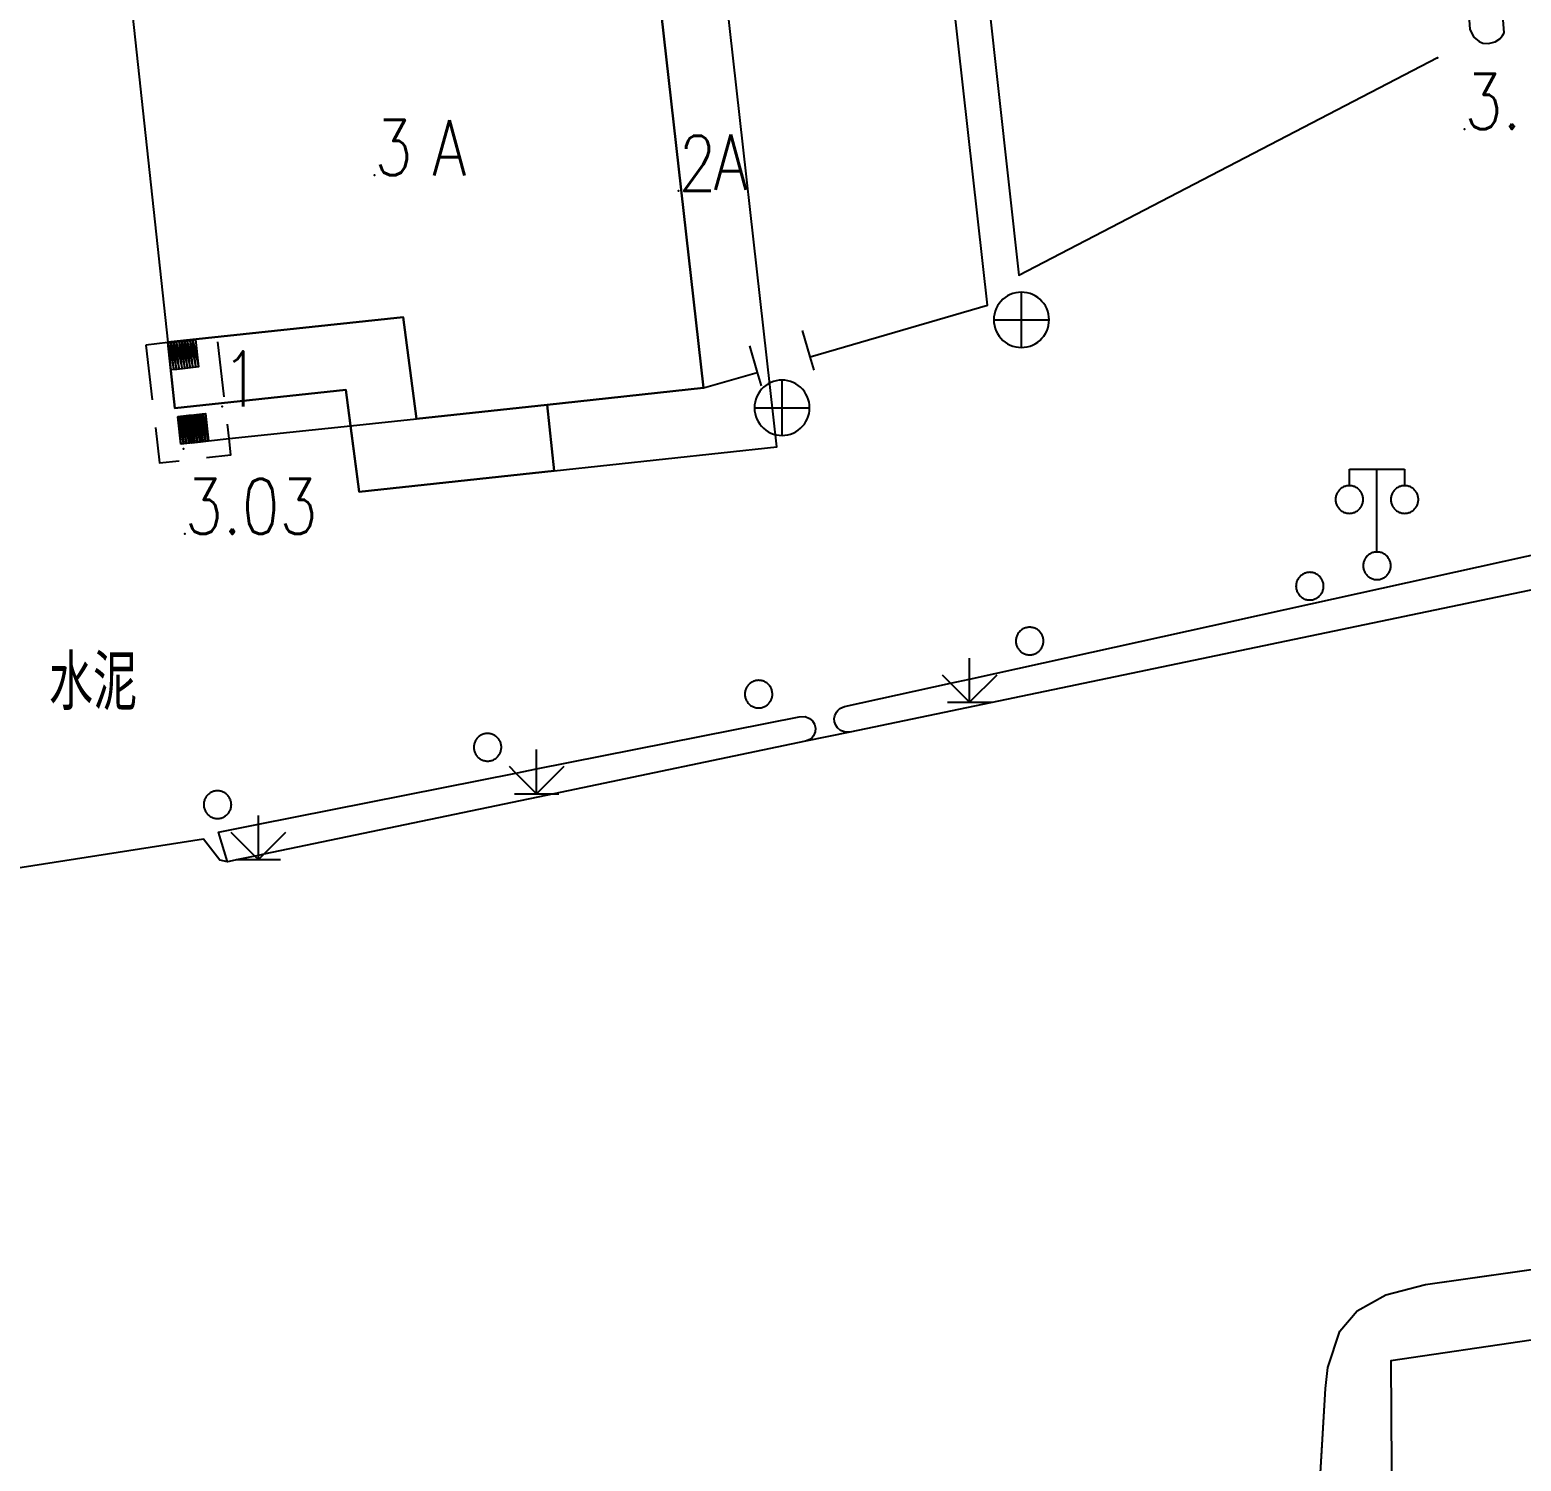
# Model space of a CAD drawing. Extents: x 500064 to 501389, y 2542464 to 2545400.
# Drawn here: x 500792.33 to 500819.33, y 2542988.47 to 2543014.38 of the extents above; entities that cross this region are included whole.
import ezdxf

# ---------------------------------------------------------------- set-up
doc = ezdxf.new("R2010")
doc.units = 0
doc.header["$LTSCALE"] = 0.5
doc.linetypes.add('CENTER', pattern=[50.8, 31.75, -6.35, 6.35, -6.35])
doc.layers.add('地形图', color=8, linetype='CONTINUOUS')
doc.styles.add('HZ', font='romans.shx', dxfattribs={"width": 0.8, "bigfont": 'hztxt.shx'})
doc.linetypes.add('10421', pattern='A,2,[150,AAA.SHX,S=1,R=0,X=0,Y=1],1e-11', length=2)

msp = doc.modelspace()

# ---------------------------------------------------------------- linework, layer by layer
at = {"layer": '地形图', "linetype": '10421', "flags": 128}
msp.add_lwpolyline([(500754.203, 2542974.695), (500766.756, 2542979.856), (500771.623, 2542981.856), (500781.237, 2542982.491), (500786.024, 2542983.55), (500800.67, 2542986.791), (500806.428, 2542987.484), (500807.978, 2542983.96), (500810.981, 2542970.388), (500810.231, 2542968.694), (500811.306, 2542955.454), (500814.267, 2542955.752), (500815.332, 2542919.979), (500816.974, 2542911.232), (500820.027, 2542898.551), (500822.57, 2542885.284), (500823.999, 2542874), (500824.709, 2542862.41), (500825.755, 2542857.145), (500831.565, 2542824.91), (500833.464, 2542814.092), (500834.25, 2542812.692), (500834.285, 2542812.631), (500835.498, 2542807.063), (500836.163, 2542806.226), (500836.427, 2542805.361), (500836.608, 2542804.445), (500837.116, 2542800.81), (500837.792, 2542796.37), (500838.044, 2542793.116), (500837.987, 2542791.001), (500837.869, 2542789.132), (500837.871, 2542786.994), (500838.011, 2542783.971), (500839.096, 2542779.115), (500840.223, 2542774.863), (500841.15, 2542770.816), (500841.902, 2542767.907), (500842.468, 2542765.354), (500843.041, 2542761.362), (500842.763, 2542759.962), (500843.616, 2542755.054), (500844.521, 2542748.413), (500846.324, 2542732.29), (500846.754, 2542726.443), (500847.689, 2542723.418), (500854.649, 2542700.048), (500855.09, 2542699.943), (500858.298, 2542699.182), (500850.693, 2542722.64), (500851.439, 2542724.29), (500851.909, 2542726.528), (500852.204, 2542728.454), (500852.562, 2542730.905), (500852.714, 2542732.854), (500852.624, 2542741.836), (500852.113, 2542746.665), (500851.754, 2542750.779), (500849.371, 2542753.466), (500848.798, 2542758.505), (500849.085, 2542762.204), (500848.623, 2542768.831), (500845.934, 2542785.506), (500845.042, 2542798.204), (500844.494, 2542803.044), (500843.723, 2542805.076), (500842.639, 2542806.261), (500840.726, 2542807.863), (500839.662, 2542813.715), (500839, 2542816.562), (500838.077, 2542819.972), (500834.804, 2542838.464), (500832.418, 2542855.46), (500829.995, 2542873.409), (500829.605, 2542876.218), (500829.128, 2542879.144), (500828.835, 2542880.616), (500827.521, 2542886.528), (500825.949, 2542892.949), (500824.779, 2542897.856), (500823.22, 2542905.406), (500822.712, 2542908.768), (500822.287, 2542912.716), (500821.557, 2542920.901), (500817.898, 2542920.58), (500817.649, 2542956.094), (500816.583, 2542960.45), (500816.1, 2542970.382), (500815.529, 2542978.477), (500815.494, 2542984.207), (500815.638, 2542987.326), (500815.783, 2542989.782), (500815.828, 2542990.167), (500816.047, 2542990.819), (500816.36, 2542991.191), (500816.876, 2542991.479), (500817.597, 2542991.669), (500820.79, 2542992.117), (500825.962, 2542992.799), (500831.554, 2542993.527), (500833.603, 2542993.788), (500834.268, 2542993.813), (500835.917, 2542993.668), (500837.277, 2542997.218), (500847.327, 2542998.788), (500852.507, 2542997.898), (500857.497, 2542998.421), (500866.435, 2542999.958), (500868.339, 2542999.958), (500877.436, 2543001.987), (500883.589, 2543003.61), (500883.838, 2543003.634), (500898.384, 2543004.793), (500910.656, 2543007.233), (500925.139, 2543009.502), (500943.109, 2543010.488), (500961.295, 2543011.662), (500971.348, 2543007.629), (500977.238, 2543002.479), (500975.728, 2543000.389), (500988.993, 2542994.361), (500993.388, 2542992.284), (500997.059, 2542990.332), (500998.052, 2542989.806), (501004.587, 2542986.783), (501007.126, 2542985.473), (501009.481, 2542984.17), (501011.153, 2542983.218), (501012.799, 2542982.6), (501014.711, 2542982.36), (501018.28, 2542982.212), (501036.032, 2542981.946), (501049.83, 2542981.54), (501053.699, 2542981.364), (501060.811, 2542981.03), (501068.164, 2542980.612), (501074.273, 2542979.952), (501077.348, 2542979.504), (501080.342, 2542978.964), (501082.603, 2542978.416), (501085.519, 2542977.537), (501089.257, 2542976.244), (501091.455, 2542975.57), (501093.527, 2542975.247), (501100.687, 2542976.721), (501106.438, 2542977.058), (501111.595, 2542977.501), (501115.833, 2542978.212), (501120.394, 2542979.147), (501130.098, 2542981.504), (501138.147, 2542984.689), (501145.934, 2542987.982), (501159.061, 2542995.793), (501160.733, 2542996.98), (501168.84, 2543003.851), (501173.559, 2543008.622), (501180.329, 2543015.742), (501184.08, 2543019.869), (501186.556, 2543022.802), (501190.889, 2543028.689), (501192.739, 2543030.989), (501196.244, 2543034.859)], dxfattribs=at)
at = {"layer": '地形图'}
for points in [[(500818.18, 2543017.478), (500818.283, 2543016.006), (500818.311, 2543015.605), (500818.397, 2543014.388), (500818.468, 2543014.246), (500818.565, 2543014.169), (500818.633, 2543014.143), (500818.735, 2543014.132), (500818.855, 2543014.162), (500818.942, 2543014.221), (500818.988, 2543014.276), (500819.017, 2543014.328), (500818.921, 2543015.605), (500818.905, 2543015.826), (500818.777, 2543017.538)], [(500806.457, 2543008.46), (500809.667, 2543009.398), (500808.867, 2543016.518), (500803.627, 2543015.878)], [(500809.497, 2543016.598), (500810.235, 2543009.941), (500817.811, 2543013.878)], [(500810.281, 2543008.632), (500810.333, 2543008.635), (500810.385, 2543008.643), (500810.436, 2543008.656), (500810.484, 2543008.675), (500810.531, 2543008.699), (500810.575, 2543008.727), (500810.616, 2543008.76), (500810.653, 2543008.797), (500810.686, 2543008.838), (500810.714, 2543008.882), (500810.738, 2543008.928), (500810.757, 2543008.977), (500810.77, 2543009.028), (500810.778, 2543009.08), (500810.781, 2543009.132), (500810.778, 2543009.184), (500810.77, 2543009.236), (500810.757, 2543009.286), (500810.738, 2543009.335), (500810.714, 2543009.382), (500810.686, 2543009.426), (500810.653, 2543009.466), (500810.616, 2543009.503), (500810.575, 2543009.536), (500810.531, 2543009.565), (500810.484, 2543009.589), (500810.436, 2543009.607), (500810.385, 2543009.621), (500810.333, 2543009.629), (500810.281, 2543009.632), (500810.229, 2543009.629), (500810.177, 2543009.621), (500810.127, 2543009.607), (500810.078, 2543009.589), (500810.031, 2543009.565), (500809.987, 2543009.536), (500809.947, 2543009.503), (500809.909, 2543009.466), (500809.877, 2543009.426), (500809.848, 2543009.382), (500809.824, 2543009.335), (500809.806, 2543009.286), (500809.792, 2543009.236), (500809.784, 2543009.184), (500809.781, 2543009.132), (500809.784, 2543009.08), (500809.792, 2543009.028), (500809.806, 2543008.977), (500809.824, 2543008.928), (500809.848, 2543008.882), (500809.877, 2543008.838), (500809.909, 2543008.797), (500809.947, 2543008.76), (500809.987, 2543008.727), (500810.031, 2543008.699), (500810.078, 2543008.675), (500810.127, 2543008.656), (500810.177, 2543008.643), (500810.229, 2543008.635), (500810.281, 2543008.632)], [(500810.281, 2543008.632), (500810.281, 2543009.132), (500810.281, 2543009.632)], [(500809.781, 2543009.132), (500810.281, 2543009.132), (500810.781, 2543009.132)], [(500806.527, 2543008.22), (500806.457, 2543008.46), (500806.316, 2543008.94)], [(500794.431, 2543008.673), (500794.546, 2543007.681)], [(500795.317, 2543008.775), (500795.23, 2543008.765), (500795.18, 2543008.759), (500795.131, 2543008.754), (500795.081, 2543008.748), (500795.078, 2543008.748), (500795.031, 2543008.743), (500794.981, 2543008.737), (500794.932, 2543008.732), (500794.882, 2543008.727), (500794.832, 2543008.72), (500794.828, 2543008.72), (500794.432, 2543008.674)], [(500801.822, 2543006.4), (500798.289, 2543006.02), (500798.133, 2543007.212), (500798.048, 2543007.862), (500794.956, 2543007.53), (500794.828, 2543008.72), (500794.827, 2543008.728)], [(500794.886, 2543008.224), (500794.832, 2543008.72), (500794.882, 2543008.727), (500794.932, 2543008.732), (500794.981, 2543008.737), (500795.031, 2543008.743), (500795.078, 2543008.748), (500795.081, 2543008.748), (500795.131, 2543008.754), (500795.18, 2543008.759), (500795.23, 2543008.765), (500795.28, 2543008.769), (500795.329, 2543008.775), (500795.383, 2543008.278), (500795.333, 2543008.272), (500795.283, 2543008.267), (500795.234, 2543008.262), (500795.184, 2543008.256), (500795.134, 2543008.251), (500795.085, 2543008.246), (500795.035, 2543008.24), (500794.985, 2543008.235), (500794.935, 2543008.23), (500794.886, 2543008.224)], [(500794.832, 2543008.72), (500794.935, 2543008.23), (500794.882, 2543008.727), (500794.985, 2543008.235), (500794.932, 2543008.732), (500795.035, 2543008.24), (500794.981, 2543008.737), (500795.085, 2543008.246), (500795.031, 2543008.743), (500795.134, 2543008.251), (500795.081, 2543008.748), (500795.184, 2543008.256), (500795.131, 2543008.754), (500795.234, 2543008.262), (500795.18, 2543008.759), (500795.283, 2543008.267), (500795.23, 2543008.765), (500795.333, 2543008.272), (500795.28, 2543008.769), (500795.383, 2543008.278)], [(500795.85, 2543007.738), (500795.734, 2543008.731)], [(500805.357, 2543008.659), (500805.498, 2543008.179), (500805.568, 2543007.939)], [(500804.527, 2543007.898), (500805.498, 2543008.179)], [(500805.947, 2543007.038), (500805.999, 2543007.041), (500806.051, 2543007.049), (500806.102, 2543007.063), (500806.15, 2543007.082), (500806.197, 2543007.105), (500806.241, 2543007.134), (500806.282, 2543007.167), (500806.319, 2543007.204), (500806.352, 2543007.245), (500806.38, 2543007.288), (500806.404, 2543007.335), (500806.423, 2543007.384), (500806.436, 2543007.435), (500806.444, 2543007.486), (500806.447, 2543007.538), (500806.444, 2543007.591), (500806.436, 2543007.642), (500806.423, 2543007.693), (500806.404, 2543007.742), (500806.38, 2543007.788), (500806.352, 2543007.832), (500806.319, 2543007.873), (500806.282, 2543007.91), (500806.241, 2543007.943), (500806.197, 2543007.972), (500806.15, 2543007.995), (500806.102, 2543008.014), (500806.051, 2543008.028), (500805.999, 2543008.036), (500805.947, 2543008.038), (500805.895, 2543008.036), (500805.843, 2543008.028), (500805.793, 2543008.014), (500805.744, 2543007.995), (500805.697, 2543007.972), (500805.653, 2543007.943), (500805.612, 2543007.91), (500805.575, 2543007.873), (500805.543, 2543007.832), (500805.514, 2543007.788), (500805.49, 2543007.742), (500805.471, 2543007.693), (500805.458, 2543007.642), (500805.45, 2543007.591), (500805.447, 2543007.538), (500805.45, 2543007.486), (500805.458, 2543007.435), (500805.471, 2543007.384), (500805.49, 2543007.335), (500805.514, 2543007.288), (500805.543, 2543007.245), (500805.575, 2543007.204), (500805.612, 2543007.167), (500805.653, 2543007.134), (500805.697, 2543007.105), (500805.744, 2543007.082), (500805.793, 2543007.063), (500805.843, 2543007.049), (500805.895, 2543007.041), (500805.947, 2543007.038)], [(500805.947, 2543007.038), (500805.947, 2543007.538), (500805.947, 2543008.038)], [(500807.172, 2543001.668), (500807.075, 2543001.67), (500807.008, 2543001.697), (500806.95, 2543001.745), (500806.92, 2543001.79), (500806.897, 2543001.854), (500806.893, 2543001.911), (500806.901, 2543001.959), (500806.931, 2543002.028), (500806.958, 2543002.061), (500806.994, 2543002.092), (500807.077, 2543002.128), (500808.998, 2543002.552), (500809.343, 2543002.628), (500819.897, 2543004.958), (500820.507, 2543005.051), (500820.852, 2543005.103), (500821.322, 2543005.175), (500833.471, 2543007.023), (500833.846, 2543007.08), (500841.512, 2543008.246), (500841.558, 2543007.602)], [(500805.447, 2543007.538), (500805.947, 2543007.538), (500806.447, 2543007.538)], [(500795.061, 2543006.881), (500795.007, 2543007.378), (500795.017, 2543007.379), (500795.057, 2543007.384), (500795.066, 2543007.385), (500795.107, 2543007.389), (500795.116, 2543007.39), (500795.156, 2543007.395), (500795.166, 2543007.396), (500795.206, 2543007.4), (500795.216, 2543007.401), (500795.256, 2543007.405), (500795.265, 2543007.406), (500795.306, 2543007.411), (500795.315, 2543007.412), (500795.355, 2543007.416), (500795.365, 2543007.417), (500795.405, 2543007.421), (500795.414, 2543007.422), (500795.455, 2543007.427), (500795.464, 2543007.428), (500795.504, 2543007.432), (500795.548, 2543007.03), (500795.557, 2543006.94), (500795.557, 2543006.937), (500795.558, 2543006.935), (500795.508, 2543006.929), (500795.458, 2543006.924), (500795.409, 2543006.919), (500795.359, 2543006.913), (500795.309, 2543006.908), (500795.26, 2543006.903), (500795.21, 2543006.897), (500795.16, 2543006.892), (500795.11, 2543006.887), (500795.061, 2543006.881)], [(500795.007, 2543007.378), (500795.027, 2543007.285), (500795.11, 2543006.893), (500795.11, 2543006.889), (500795.11, 2543006.887), (500795.11, 2543006.889), (500795.11, 2543006.893), (500795.1, 2543006.982), (500795.057, 2543007.384), (500795.077, 2543007.29), (500795.159, 2543006.898), (500795.16, 2543006.894), (500795.16, 2543006.892), (500795.16, 2543006.894), (500795.159, 2543006.898), (500795.15, 2543006.987), (500795.107, 2543007.389), (500795.126, 2543007.296), (500795.209, 2543006.903), (500795.209, 2543006.899), (500795.21, 2543006.897), (500795.209, 2543006.899), (500795.209, 2543006.903), (500795.2, 2543006.992), (500795.156, 2543007.395), (500795.176, 2543007.301), (500795.258, 2543006.908), (500795.259, 2543006.905), (500795.26, 2543006.903), (500795.259, 2543006.905), (500795.258, 2543006.908), (500795.249, 2543006.998), (500795.206, 2543007.4), (500795.226, 2543007.306), (500795.308, 2543006.913), (500795.309, 2543006.91), (500795.309, 2543006.908), (500795.309, 2543006.91), (500795.308, 2543006.913), (500795.299, 2543007.003), (500795.256, 2543007.405), (500795.275, 2543007.312), (500795.358, 2543006.919), (500795.359, 2543006.915), (500795.359, 2543006.913), (500795.359, 2543006.915), (500795.358, 2543006.919), (500795.349, 2543007.008), (500795.306, 2543007.411), (500795.325, 2543007.319), (500795.408, 2543006.924), (500795.408, 2543006.921), (500795.409, 2543006.919), (500795.408, 2543006.921), (500795.408, 2543006.924), (500795.399, 2543007.013), (500795.355, 2543007.416), (500795.375, 2543007.322), (500795.458, 2543006.929), (500795.458, 2543006.926), (500795.458, 2543006.924), (500795.458, 2543006.926), (500795.458, 2543006.929), (500795.448, 2543007.019), (500795.405, 2543007.421), (500795.425, 2543007.328), (500795.508, 2543006.935), (500795.508, 2543006.932), (500795.508, 2543006.929), (500795.508, 2543006.932), (500795.508, 2543006.935), (500795.498, 2543007.024), (500795.455, 2543007.427), (500795.474, 2543007.333), (500795.557, 2543006.94), (500795.557, 2543006.937), (500795.558, 2543006.935)], [(500795.07, 2543006.884), (500795.069, 2543006.888), (500795.027, 2543007.285), (500795.017, 2543007.379), (500795.016, 2543007.382), (500795.066, 2543007.387), (500795.116, 2543007.392), (500795.165, 2543007.398), (500795.215, 2543007.403), (500795.265, 2543007.408), (500795.315, 2543007.414), (500795.364, 2543007.419), (500795.414, 2543007.424), (500795.464, 2543007.43), (500795.513, 2543007.435), (500795.566, 2543006.941), (500795.567, 2543006.938), (500795.557, 2543006.937), (500795.517, 2543006.933), (500795.508, 2543006.932), (500795.467, 2543006.927), (500795.458, 2543006.926), (500795.418, 2543006.922), (500795.408, 2543006.921), (500795.368, 2543006.916), (500795.359, 2543006.915), (500795.318, 2543006.911), (500795.309, 2543006.91), (500795.269, 2543006.906), (500795.259, 2543006.905), (500795.219, 2543006.9), (500795.209, 2543006.899), (500795.169, 2543006.895), (500795.16, 2543006.894), (500795.119, 2543006.89), (500795.11, 2543006.889), (500795.07, 2543006.884)], [(500795.016, 2543007.382), (500795.017, 2543007.379), (500795.1, 2543006.982), (500795.119, 2543006.893), (500795.119, 2543006.89), (500795.119, 2543006.893), (500795.077, 2543007.29), (500795.066, 2543007.385), (500795.066, 2543007.387), (500795.066, 2543007.385), (500795.15, 2543006.987), (500795.168, 2543006.899), (500795.169, 2543006.895), (500795.168, 2543006.899), (500795.126, 2543007.296), (500795.116, 2543007.39), (500795.116, 2543007.392), (500795.116, 2543007.39), (500795.2, 2543006.992), (500795.218, 2543006.904), (500795.219, 2543006.9), (500795.218, 2543006.904), (500795.176, 2543007.301), (500795.166, 2543007.396), (500795.165, 2543007.398), (500795.166, 2543007.396), (500795.249, 2543006.998), (500795.268, 2543006.909), (500795.269, 2543006.906), (500795.268, 2543006.909), (500795.226, 2543007.306), (500795.216, 2543007.401), (500795.215, 2543007.403), (500795.216, 2543007.401), (500795.299, 2543007.003), (500795.318, 2543006.914), (500795.318, 2543006.911), (500795.318, 2543006.914), (500795.275, 2543007.312), (500795.265, 2543007.406), (500795.265, 2543007.408), (500795.265, 2543007.406), (500795.349, 2543007.008), (500795.367, 2543006.92), (500795.368, 2543006.916), (500795.367, 2543006.92), (500795.325, 2543007.319), (500795.315, 2543007.412), (500795.315, 2543007.414), (500795.315, 2543007.412), (500795.399, 2543007.013), (500795.417, 2543006.925), (500795.418, 2543006.922), (500795.417, 2543006.925), (500795.375, 2543007.322), (500795.365, 2543007.417), (500795.364, 2543007.419), (500795.365, 2543007.417), (500795.448, 2543007.019), (500795.467, 2543006.93), (500795.467, 2543006.927), (500795.467, 2543006.93), (500795.425, 2543007.328), (500795.414, 2543007.422), (500795.414, 2543007.424), (500795.414, 2543007.422), (500795.498, 2543007.024), (500795.517, 2543006.935), (500795.517, 2543006.933), (500795.517, 2543006.935), (500795.474, 2543007.333), (500795.464, 2543007.428), (500795.464, 2543007.43), (500795.464, 2543007.428), (500795.548, 2543007.03), (500795.566, 2543006.941), (500795.567, 2543006.938)], [(500795.067, 2543006.888), (500795.069, 2543006.888), (500795.11, 2543006.893), (500795.119, 2543006.893), (500795.159, 2543006.898), (500795.168, 2543006.899), (500795.209, 2543006.903), (500795.218, 2543006.904), (500795.258, 2543006.908), (500795.268, 2543006.909), (500795.308, 2543006.913), (500795.318, 2543006.914), (500795.358, 2543006.919), (500795.367, 2543006.92), (500795.408, 2543006.924), (500795.417, 2543006.925), (500795.458, 2543006.929), (500795.467, 2543006.93), (500795.508, 2543006.935), (500795.517, 2543006.935), (500795.557, 2543006.94), (500795.566, 2543006.941), (500795.937, 2543006.98), (500798.133, 2543007.212), (500799.327, 2543007.338)], [(500795.528, 2543006.639), (500795.97, 2543006.69), (500795.937, 2543006.98), (500795.907, 2543007.241)], [(500794.604, 2543007.184), (500794.679, 2543006.54), (500795.032, 2543006.581)], [(500816.217, 2543006.128), (500816.217, 2543006.428)], [(500816.217, 2543006.428), (500816.717, 2543006.428), (500817.217, 2543006.428)], [(500816.717, 2543004.928), (500816.717, 2543006.428)], [(500817.217, 2543006.428), (500817.217, 2543006.128)], [(500816.217, 2543005.628), (500816.233, 2543005.629), (500816.248, 2543005.63), (500816.264, 2543005.633), (500816.279, 2543005.636), (500816.294, 2543005.641), (500816.309, 2543005.646), (500816.324, 2543005.652), (500816.338, 2543005.659), (500816.351, 2543005.667), (500816.364, 2543005.676), (500816.376, 2543005.686), (500816.388, 2543005.696), (500816.399, 2543005.707), (500816.41, 2543005.719), (500816.419, 2543005.731), (500816.428, 2543005.744), (500816.436, 2543005.758), (500816.443, 2543005.772), (500816.45, 2543005.786), (500816.455, 2543005.801), (500816.459, 2543005.816), (500816.463, 2543005.832), (500816.465, 2543005.847), (500816.467, 2543005.863), (500816.467, 2543005.878), (500816.467, 2543005.894), (500816.465, 2543005.91), (500816.463, 2543005.925), (500816.459, 2543005.941), (500816.455, 2543005.956), (500816.45, 2543005.97), (500816.443, 2543005.985), (500816.436, 2543005.999), (500816.428, 2543006.012), (500816.419, 2543006.025), (500816.41, 2543006.038), (500816.399, 2543006.05), (500816.388, 2543006.061), (500816.376, 2543006.071), (500816.364, 2543006.081), (500816.351, 2543006.089), (500816.338, 2543006.097), (500816.324, 2543006.105), (500816.309, 2543006.111), (500816.294, 2543006.116), (500816.279, 2543006.121), (500816.264, 2543006.124), (500816.248, 2543006.126), (500816.233, 2543006.128), (500816.217, 2543006.128), (500816.201, 2543006.128), (500816.186, 2543006.126), (500816.17, 2543006.124), (500816.155, 2543006.121), (500816.14, 2543006.116), (500816.125, 2543006.111), (500816.111, 2543006.105), (500816.097, 2543006.097), (500816.083, 2543006.089), (500816.07, 2543006.081), (500816.058, 2543006.071), (500816.046, 2543006.061), (500816.035, 2543006.05), (500816.025, 2543006.038), (500816.015, 2543006.025), (500816.006, 2543006.012), (500815.998, 2543005.999), (500815.991, 2543005.985), (500815.985, 2543005.97), (500815.979, 2543005.956), (500815.975, 2543005.941), (500815.972, 2543005.925), (500815.969, 2543005.91), (500815.968, 2543005.894), (500815.967, 2543005.878), (500815.968, 2543005.863), (500815.969, 2543005.847), (500815.972, 2543005.832), (500815.975, 2543005.816), (500815.979, 2543005.801), (500815.985, 2543005.786), (500815.991, 2543005.772), (500815.998, 2543005.758), (500816.006, 2543005.744), (500816.015, 2543005.731), (500816.025, 2543005.719), (500816.035, 2543005.707), (500816.046, 2543005.696), (500816.058, 2543005.686), (500816.07, 2543005.676), (500816.083, 2543005.667), (500816.097, 2543005.659), (500816.111, 2543005.652), (500816.125, 2543005.646), (500816.14, 2543005.641), (500816.155, 2543005.636), (500816.17, 2543005.633), (500816.186, 2543005.63), (500816.201, 2543005.629), (500816.217, 2543005.628)], [(500817.217, 2543005.628), (500817.233, 2543005.629), (500817.248, 2543005.63), (500817.264, 2543005.633), (500817.279, 2543005.636), (500817.294, 2543005.641), (500817.309, 2543005.646), (500817.324, 2543005.652), (500817.338, 2543005.659), (500817.351, 2543005.667), (500817.364, 2543005.676), (500817.376, 2543005.686), (500817.388, 2543005.696), (500817.399, 2543005.707), (500817.41, 2543005.719), (500817.419, 2543005.731), (500817.428, 2543005.744), (500817.436, 2543005.758), (500817.443, 2543005.772), (500817.45, 2543005.786), (500817.455, 2543005.801), (500817.459, 2543005.816), (500817.463, 2543005.832), (500817.465, 2543005.847), (500817.467, 2543005.863), (500817.467, 2543005.878), (500817.467, 2543005.894), (500817.465, 2543005.91), (500817.463, 2543005.925), (500817.459, 2543005.941), (500817.455, 2543005.956), (500817.45, 2543005.97), (500817.443, 2543005.985), (500817.436, 2543005.999), (500817.428, 2543006.012), (500817.419, 2543006.025), (500817.41, 2543006.038), (500817.399, 2543006.05), (500817.388, 2543006.061), (500817.376, 2543006.071), (500817.364, 2543006.081), (500817.351, 2543006.089), (500817.338, 2543006.097), (500817.324, 2543006.105), (500817.309, 2543006.111), (500817.294, 2543006.116), (500817.279, 2543006.121), (500817.264, 2543006.124), (500817.248, 2543006.126), (500817.233, 2543006.128), (500817.217, 2543006.128), (500817.201, 2543006.128), (500817.186, 2543006.126), (500817.17, 2543006.124), (500817.155, 2543006.121), (500817.14, 2543006.116), (500817.125, 2543006.111), (500817.111, 2543006.105), (500817.097, 2543006.097), (500817.083, 2543006.089), (500817.07, 2543006.081), (500817.058, 2543006.071), (500817.046, 2543006.061), (500817.035, 2543006.05), (500817.025, 2543006.038), (500817.015, 2543006.025), (500817.006, 2543006.012), (500816.998, 2543005.999), (500816.991, 2543005.985), (500816.985, 2543005.97), (500816.979, 2543005.956), (500816.975, 2543005.941), (500816.972, 2543005.925), (500816.969, 2543005.91), (500816.968, 2543005.894), (500816.967, 2543005.878), (500816.968, 2543005.863), (500816.969, 2543005.847), (500816.972, 2543005.832), (500816.975, 2543005.816), (500816.979, 2543005.801), (500816.985, 2543005.786), (500816.991, 2543005.772), (500816.998, 2543005.758), (500817.006, 2543005.744), (500817.015, 2543005.731), (500817.025, 2543005.719), (500817.035, 2543005.707), (500817.046, 2543005.696), (500817.058, 2543005.686), (500817.07, 2543005.676), (500817.083, 2543005.667), (500817.097, 2543005.659), (500817.111, 2543005.652), (500817.125, 2543005.646), (500817.14, 2543005.641), (500817.155, 2543005.636), (500817.17, 2543005.633), (500817.186, 2543005.63), (500817.201, 2543005.629), (500817.217, 2543005.628)], [(500816.717, 2543004.428), (500816.733, 2543004.429), (500816.748, 2543004.43), (500816.764, 2543004.433), (500816.779, 2543004.436), (500816.794, 2543004.441), (500816.809, 2543004.446), (500816.824, 2543004.452), (500816.838, 2543004.459), (500816.851, 2543004.467), (500816.864, 2543004.476), (500816.876, 2543004.486), (500816.888, 2543004.496), (500816.899, 2543004.507), (500816.91, 2543004.519), (500816.919, 2543004.531), (500816.928, 2543004.544), (500816.936, 2543004.558), (500816.943, 2543004.572), (500816.95, 2543004.586), (500816.955, 2543004.601), (500816.959, 2543004.616), (500816.963, 2543004.632), (500816.965, 2543004.647), (500816.967, 2543004.663), (500816.967, 2543004.678), (500816.967, 2543004.694), (500816.965, 2543004.71), (500816.963, 2543004.725), (500816.959, 2543004.741), (500816.955, 2543004.756), (500816.95, 2543004.77), (500816.943, 2543004.785), (500816.936, 2543004.799), (500816.928, 2543004.812), (500816.919, 2543004.825), (500816.91, 2543004.838), (500816.899, 2543004.85), (500816.888, 2543004.861), (500816.876, 2543004.871), (500816.864, 2543004.881), (500816.851, 2543004.89), (500816.838, 2543004.897), (500816.824, 2543004.905), (500816.809, 2543004.911), (500816.794, 2543004.916), (500816.779, 2543004.921), (500816.764, 2543004.924), (500816.748, 2543004.926), (500816.733, 2543004.928), (500816.717, 2543004.928), (500816.701, 2543004.928), (500816.686, 2543004.926), (500816.67, 2543004.924), (500816.655, 2543004.921), (500816.64, 2543004.916), (500816.625, 2543004.911), (500816.611, 2543004.905), (500816.597, 2543004.897), (500816.583, 2543004.89), (500816.57, 2543004.881), (500816.558, 2543004.871), (500816.546, 2543004.861), (500816.535, 2543004.85), (500816.525, 2543004.838), (500816.515, 2543004.825), (500816.506, 2543004.812), (500816.498, 2543004.799), (500816.491, 2543004.785), (500816.485, 2543004.77), (500816.479, 2543004.756), (500816.475, 2543004.741), (500816.472, 2543004.725), (500816.469, 2543004.71), (500816.468, 2543004.694), (500816.467, 2543004.678), (500816.468, 2543004.663), (500816.469, 2543004.647), (500816.472, 2543004.632), (500816.475, 2543004.616), (500816.479, 2543004.601), (500816.485, 2543004.586), (500816.491, 2543004.572), (500816.498, 2543004.558), (500816.506, 2543004.544), (500816.515, 2543004.531), (500816.525, 2543004.519), (500816.535, 2543004.507), (500816.546, 2543004.496), (500816.558, 2543004.486), (500816.57, 2543004.476), (500816.583, 2543004.467), (500816.597, 2543004.459), (500816.611, 2543004.452), (500816.625, 2543004.446), (500816.64, 2543004.441), (500816.655, 2543004.436), (500816.67, 2543004.433), (500816.686, 2543004.43), (500816.701, 2543004.429), (500816.717, 2543004.428)], [(500815.502, 2543004.06), (500815.518, 2543004.06), (500815.534, 2543004.062), (500815.549, 2543004.064), (500815.565, 2543004.068), (500815.58, 2543004.072), (500815.594, 2543004.078), (500815.609, 2543004.084), (500815.623, 2543004.091), (500815.636, 2543004.099), (500815.649, 2543004.108), (500815.662, 2543004.118), (500815.673, 2543004.128), (500815.684, 2543004.139), (500815.695, 2543004.151), (500815.704, 2543004.164), (500815.713, 2543004.177), (500815.721, 2543004.19), (500815.728, 2543004.204), (500815.734, 2543004.219), (500815.739, 2543004.233), (500815.744, 2543004.249), (500815.747, 2543004.264), (500815.749, 2543004.279), (500815.751, 2543004.295), (500815.751, 2543004.311), (500815.751, 2543004.326), (500815.749, 2543004.342), (500815.747, 2543004.358), (500815.743, 2543004.373), (500815.739, 2543004.388), (500815.733, 2543004.403), (500815.727, 2543004.417), (500815.72, 2543004.431), (500815.712, 2543004.445), (500815.703, 2543004.457), (500815.693, 2543004.47), (500815.683, 2543004.482), (500815.671, 2543004.493), (500815.66, 2543004.503), (500815.647, 2543004.513), (500815.634, 2543004.521), (500815.621, 2543004.529), (500815.607, 2543004.536), (500815.592, 2543004.542), (500815.577, 2543004.548), (500815.562, 2543004.552), (500815.547, 2543004.555), (500815.531, 2543004.558), (500815.516, 2543004.559), (500815.5, 2543004.56), (500815.484, 2543004.559), (500815.469, 2543004.557), (500815.453, 2543004.555), (500815.438, 2543004.551), (500815.423, 2543004.547), (500815.408, 2543004.542), (500815.394, 2543004.535), (500815.38, 2543004.528), (500815.366, 2543004.52), (500815.353, 2543004.511), (500815.341, 2543004.501), (500815.329, 2543004.491), (500815.318, 2543004.48), (500815.308, 2543004.468), (500815.298, 2543004.456), (500815.289, 2543004.442), (500815.282, 2543004.429), (500815.274, 2543004.415), (500815.268, 2543004.4), (500815.263, 2543004.386), (500815.259, 2543004.371), (500815.255, 2543004.355), (500815.253, 2543004.34), (500815.252, 2543004.324), (500815.251, 2543004.308), (500815.252, 2543004.293), (500815.253, 2543004.277), (500815.256, 2543004.261), (500815.259, 2543004.246), (500815.264, 2543004.231), (500815.269, 2543004.216), (500815.275, 2543004.202), (500815.283, 2543004.188), (500815.291, 2543004.175), (500815.3, 2543004.162), (500815.309, 2543004.149), (500815.32, 2543004.137), (500815.331, 2543004.126), (500815.343, 2543004.116), (500815.355, 2543004.107), (500815.368, 2543004.098), (500815.382, 2543004.09), (500815.396, 2543004.083), (500815.41, 2543004.077), (500815.425, 2543004.071), (500815.44, 2543004.067), (500815.456, 2543004.064), (500815.471, 2543004.061), (500815.487, 2543004.06), (500815.502, 2543004.06)], [(500820.167, 2543004.378), (500807.172, 2543001.668), (500806.37, 2543001.501), (500801.818, 2543000.551), (500796.564, 2542999.455), (500796.467, 2542999.435), (500796.404, 2542999.422), (500796.099, 2542999.358), (500795.907, 2542999.318), (500795.767, 2542999.348), (500795.477, 2542999.728), (500791.607, 2542999.128), (500791.537, 2542998.668), (500791.577, 2542998.178), (500788.008, 2542997.253), (500773.938, 2542993.603), (500772.994, 2542993.358), (500770.757, 2542992.778), (500770.227, 2542992.508), (500762.552, 2542990.685), (500750.737, 2542987.878), (500750.027, 2542987.584), (500747.678, 2542986.754), (500741.56, 2542984.592)], [(500810.431, 2543003.066), (500810.447, 2543003.067), (500810.463, 2543003.068), (500810.478, 2543003.071), (500810.493, 2543003.074), (500810.508, 2543003.079), (500810.523, 2543003.084), (500810.538, 2543003.09), (500810.552, 2543003.098), (500810.565, 2543003.106), (500810.578, 2543003.115), (500810.59, 2543003.124), (500810.602, 2543003.135), (500810.613, 2543003.146), (500810.623, 2543003.158), (500810.633, 2543003.17), (500810.642, 2543003.183), (500810.65, 2543003.197), (500810.657, 2543003.211), (500810.663, 2543003.225), (500810.668, 2543003.24), (500810.673, 2543003.255), (500810.676, 2543003.27), (500810.678, 2543003.286), (500810.68, 2543003.302), (500810.68, 2543003.317), (500810.679, 2543003.333), (500810.678, 2543003.349), (500810.675, 2543003.364), (500810.672, 2543003.379), (500810.667, 2543003.394), (500810.662, 2543003.409), (500810.656, 2543003.424), (500810.649, 2543003.438), (500810.64, 2543003.451), (500810.632, 2543003.464), (500810.622, 2543003.476), (500810.611, 2543003.488), (500810.6, 2543003.499), (500810.588, 2543003.509), (500810.576, 2543003.519), (500810.563, 2543003.528), (500810.549, 2543003.536), (500810.535, 2543003.543), (500810.521, 2543003.549), (500810.506, 2543003.554), (500810.491, 2543003.558), (500810.476, 2543003.562), (500810.46, 2543003.564), (500810.445, 2543003.566), (500810.429, 2543003.566), (500810.413, 2543003.565), (500810.398, 2543003.564), (500810.382, 2543003.561), (500810.367, 2543003.558), (500810.352, 2543003.553), (500810.337, 2543003.548), (500810.323, 2543003.542), (500810.309, 2543003.535), (500810.295, 2543003.526), (500810.282, 2543003.518), (500810.27, 2543003.508), (500810.258, 2543003.497), (500810.247, 2543003.486), (500810.237, 2543003.474), (500810.227, 2543003.462), (500810.218, 2543003.449), (500810.21, 2543003.435), (500810.203, 2543003.421), (500810.197, 2543003.407), (500810.192, 2543003.392), (500810.188, 2543003.377), (500810.184, 2543003.362), (500810.182, 2543003.346), (500810.18, 2543003.33), (500810.18, 2543003.315), (500810.181, 2543003.299), (500810.182, 2543003.283), (500810.185, 2543003.268), (500810.188, 2543003.253), (500810.193, 2543003.238), (500810.198, 2543003.223), (500810.204, 2543003.208), (500810.212, 2543003.195), (500810.22, 2543003.181), (500810.229, 2543003.168), (500810.238, 2543003.156), (500810.249, 2543003.144), (500810.26, 2543003.133), (500810.272, 2543003.123), (500810.284, 2543003.113), (500810.297, 2543003.104), (500810.311, 2543003.096), (500810.325, 2543003.089), (500810.339, 2543003.083), (500810.354, 2543003.078), (500810.369, 2543003.074), (500810.384, 2543003.07), (500810.4, 2543003.068), (500810.416, 2543003.066), (500810.431, 2543003.066)], [(500809.343, 2543002.207), (500809.343, 2543002.628), (500809.343, 2543003.007)], [(500805.525, 2543002.105), (500805.54, 2543002.105), (500805.556, 2543002.107), (500805.571, 2543002.109), (500805.587, 2543002.113), (500805.602, 2543002.117), (500805.616, 2543002.123), (500805.631, 2543002.129), (500805.645, 2543002.136), (500805.658, 2543002.144), (500805.671, 2543002.153), (500805.684, 2543002.163), (500805.695, 2543002.173), (500805.706, 2543002.185), (500805.717, 2543002.196), (500805.726, 2543002.209), (500805.735, 2543002.222), (500805.743, 2543002.235), (500805.75, 2543002.249), (500805.756, 2543002.264), (500805.761, 2543002.279), (500805.766, 2543002.294), (500805.769, 2543002.309), (500805.772, 2543002.325), (500805.773, 2543002.34), (500805.773, 2543002.356), (500805.773, 2543002.372), (500805.771, 2543002.387), (500805.769, 2543002.403), (500805.765, 2543002.418), (500805.761, 2543002.433), (500805.755, 2543002.448), (500805.749, 2543002.462), (500805.742, 2543002.476), (500805.734, 2543002.49), (500805.725, 2543002.503), (500805.715, 2543002.515), (500805.705, 2543002.527), (500805.694, 2543002.538), (500805.682, 2543002.548), (500805.669, 2543002.558), (500805.656, 2543002.566), (500805.643, 2543002.574), (500805.629, 2543002.581), (500805.614, 2543002.588), (500805.599, 2543002.593), (500805.584, 2543002.597), (500805.569, 2543002.601), (500805.553, 2543002.603), (500805.538, 2543002.604), (500805.522, 2543002.605), (500805.506, 2543002.604), (500805.491, 2543002.603), (500805.475, 2543002.6), (500805.46, 2543002.597), (500805.445, 2543002.592), (500805.43, 2543002.587), (500805.416, 2543002.58), (500805.402, 2543002.573), (500805.388, 2543002.565), (500805.375, 2543002.556), (500805.363, 2543002.547), (500805.351, 2543002.536), (500805.34, 2543002.525), (500805.33, 2543002.513), (500805.32, 2543002.501), (500805.312, 2543002.488), (500805.304, 2543002.474), (500805.297, 2543002.46), (500805.29, 2543002.446), (500805.285, 2543002.431), (500805.281, 2543002.416), (500805.278, 2543002.4), (500805.275, 2543002.385), (500805.274, 2543002.369), (500805.273, 2543002.353), (500805.274, 2543002.338), (500805.275, 2543002.322), (500805.278, 2543002.307), (500805.281, 2543002.291), (500805.286, 2543002.276), (500805.291, 2543002.262), (500805.298, 2543002.247), (500805.305, 2543002.233), (500805.313, 2543002.22), (500805.322, 2543002.207), (500805.331, 2543002.194), (500805.342, 2543002.183), (500805.353, 2543002.172), (500805.365, 2543002.161), (500805.377, 2543002.152), (500805.39, 2543002.143), (500805.404, 2543002.135), (500805.418, 2543002.128), (500805.432, 2543002.122), (500805.447, 2543002.117), (500805.462, 2543002.112), (500805.478, 2543002.109), (500805.493, 2543002.107), (500805.509, 2543002.105), (500805.525, 2543002.105)], [(500808.843, 2543002.707), (500808.998, 2543002.552), (500809.343, 2543002.207)], [(500809.343, 2543002.207), (500809.843, 2543002.707)], [(500808.943, 2543002.207), (500809.343, 2543002.207), (500809.743, 2543002.207)], [(500795.907, 2542999.318), (500795.747, 2542999.858), (500796.467, 2543000.001), (500801.13, 2543000.926), (500801.505, 2543001.001), (500806.256, 2543001.944), (500806.368, 2543001.948), (500806.446, 2543001.916), (500806.498, 2543001.869), (500806.534, 2543001.81), (500806.55, 2543001.74), (500806.544, 2543001.673), (500806.515, 2543001.602), (500806.49, 2543001.57), (500806.449, 2543001.534), (500806.37, 2543001.501)], [(500800.618, 2543001.143), (500800.634, 2543001.144), (500800.649, 2543001.146), (500800.665, 2543001.148), (500800.68, 2543001.152), (500800.695, 2543001.156), (500800.71, 2543001.161), (500800.724, 2543001.168), (500800.738, 2543001.175), (500800.752, 2543001.183), (500800.765, 2543001.192), (500800.777, 2543001.202), (500800.789, 2543001.212), (500800.8, 2543001.223), (500800.81, 2543001.235), (500800.82, 2543001.248), (500800.828, 2543001.261), (500800.836, 2543001.274), (500800.843, 2543001.288), (500800.849, 2543001.303), (500800.855, 2543001.317), (500800.859, 2543001.332), (500800.862, 2543001.348), (500800.865, 2543001.363), (500800.866, 2543001.379), (500800.867, 2543001.395), (500800.866, 2543001.41), (500800.864, 2543001.426), (500800.862, 2543001.442), (500800.858, 2543001.457), (500800.854, 2543001.472), (500800.849, 2543001.487), (500800.842, 2543001.501), (500800.835, 2543001.515), (500800.827, 2543001.528), (500800.818, 2543001.541), (500800.808, 2543001.554), (500800.798, 2543001.565), (500800.787, 2543001.577), (500800.775, 2543001.587), (500800.763, 2543001.596), (500800.749, 2543001.605), (500800.736, 2543001.613), (500800.722, 2543001.62), (500800.707, 2543001.626), (500800.693, 2543001.632), (500800.678, 2543001.636), (500800.662, 2543001.639), (500800.647, 2543001.642), (500800.631, 2543001.643), (500800.615, 2543001.643), (500800.6, 2543001.643), (500800.584, 2543001.641), (500800.569, 2543001.639), (500800.553, 2543001.635), (500800.538, 2543001.631), (500800.523, 2543001.625), (500800.509, 2543001.619), (500800.495, 2543001.612), (500800.482, 2543001.604), (500800.469, 2543001.595), (500800.456, 2543001.585), (500800.445, 2543001.575), (500800.434, 2543001.564), (500800.423, 2543001.552), (500800.414, 2543001.539), (500800.405, 2543001.526), (500800.397, 2543001.513), (500800.39, 2543001.499), (500800.384, 2543001.484), (500800.378, 2543001.47), (500800.374, 2543001.454), (500800.371, 2543001.439), (500800.368, 2543001.424), (500800.367, 2543001.408), (500800.367, 2543001.392), (500800.367, 2543001.377), (500800.369, 2543001.361), (500800.371, 2543001.345), (500800.375, 2543001.33), (500800.379, 2543001.315), (500800.385, 2543001.3), (500800.391, 2543001.286), (500800.398, 2543001.272), (500800.406, 2543001.258), (500800.415, 2543001.245), (500800.425, 2543001.233), (500800.435, 2543001.221), (500800.446, 2543001.21), (500800.458, 2543001.2), (500800.471, 2543001.19), (500800.484, 2543001.182), (500800.497, 2543001.174), (500800.511, 2543001.167), (500800.526, 2543001.161), (500800.541, 2543001.155), (500800.556, 2543001.151), (500800.571, 2543001.148), (500800.587, 2543001.145), (500800.602, 2543001.144), (500800.618, 2543001.143)], [(500801.505, 2543000.551), (500801.505, 2543001.001), (500801.505, 2543001.351)], [(500801.005, 2543001.051), (500801.13, 2543000.926), (500801.505, 2543000.551)], [(500801.505, 2543000.551), (500802.005, 2543001.051)], [(500795.729, 2543000.104), (500795.744, 2543000.105), (500795.76, 2543000.106), (500795.776, 2543000.109), (500795.791, 2543000.112), (500795.806, 2543000.117), (500795.821, 2543000.122), (500795.835, 2543000.128), (500795.849, 2543000.136), (500795.863, 2543000.144), (500795.875, 2543000.153), (500795.888, 2543000.162), (500795.9, 2543000.173), (500795.911, 2543000.184), (500795.921, 2543000.196), (500795.931, 2543000.208), (500795.939, 2543000.221), (500795.947, 2543000.235), (500795.954, 2543000.249), (500795.961, 2543000.263), (500795.966, 2543000.278), (500795.97, 2543000.293), (500795.973, 2543000.308), (500795.976, 2543000.324), (500795.977, 2543000.34), (500795.978, 2543000.355), (500795.977, 2543000.371), (500795.976, 2543000.387), (500795.973, 2543000.402), (500795.97, 2543000.417), (500795.965, 2543000.432), (500795.96, 2543000.447), (500795.953, 2543000.462), (500795.946, 2543000.476), (500795.938, 2543000.489), (500795.929, 2543000.502), (500795.92, 2543000.514), (500795.909, 2543000.526), (500795.898, 2543000.537), (500795.886, 2543000.547), (500795.874, 2543000.557), (500795.861, 2543000.566), (500795.847, 2543000.574), (500795.833, 2543000.581), (500795.819, 2543000.587), (500795.804, 2543000.592), (500795.789, 2543000.597), (500795.773, 2543000.6), (500795.758, 2543000.602), (500795.742, 2543000.604), (500795.727, 2543000.604), (500795.711, 2543000.604), (500795.695, 2543000.602), (500795.68, 2543000.6), (500795.664, 2543000.596), (500795.649, 2543000.592), (500795.635, 2543000.586), (500795.62, 2543000.58), (500795.606, 2543000.573), (500795.593, 2543000.565), (500795.58, 2543000.556), (500795.567, 2543000.546), (500795.556, 2543000.536), (500795.545, 2543000.524), (500795.534, 2543000.513), (500795.525, 2543000.5), (500795.516, 2543000.487), (500795.508, 2543000.474), (500795.501, 2543000.46), (500795.495, 2543000.445), (500795.49, 2543000.43), (500795.485, 2543000.415), (500795.482, 2543000.4), (500795.48, 2543000.384), (500795.478, 2543000.369), (500795.478, 2543000.353), (500795.478, 2543000.337), (500795.48, 2543000.322), (500795.482, 2543000.306), (500795.486, 2543000.291), (500795.49, 2543000.276), (500795.496, 2543000.261), (500795.502, 2543000.247), (500795.509, 2543000.233), (500795.517, 2543000.219), (500795.526, 2543000.206), (500795.536, 2543000.194), (500795.546, 2543000.182), (500795.557, 2543000.171), (500795.569, 2543000.161), (500795.582, 2543000.151), (500795.595, 2543000.142), (500795.608, 2543000.135), (500795.622, 2543000.127), (500795.637, 2543000.121), (500795.651, 2543000.116), (500795.667, 2543000.112), (500795.682, 2543000.108), (500795.697, 2543000.106), (500795.713, 2543000.105), (500795.729, 2543000.104)], [(500801.105, 2543000.551), (500801.505, 2543000.551), (500801.818, 2543000.551), (500801.905, 2543000.551)], [(500796.467, 2542999.358), (500796.467, 2542999.435), (500796.467, 2543000.001), (500796.467, 2543000.158)], [(500795.967, 2542999.858), (500796.404, 2542999.422), (500796.467, 2542999.358)], [(500796.467, 2542999.358), (500796.564, 2542999.455), (500796.967, 2542999.858)], [(500796.067, 2542999.358), (500796.099, 2542999.358), (500796.467, 2542999.358), (500796.867, 2542999.358)], [(500817.649, 2542956.094), (500816.583, 2542960.45), (500816.1, 2542970.381), (500815.529, 2542978.477), (500815.494, 2542984.207), (500815.638, 2542987.326), (500815.783, 2542989.782), (500815.828, 2542990.167), (500816.047, 2542990.819), (500816.36, 2542991.191), (500816.876, 2542991.479), (500817.597, 2542991.669), (500820.79, 2542992.118), (500825.962, 2542992.799), (500831.554, 2542993.527), (500833.603, 2542993.788), (500834.268, 2542993.813), (500835.917, 2542993.668)]]:
    msp.add_lwpolyline(points, dxfattribs=at)
for points in [[(500794.827, 2543008.728), (500799.087, 2543009.178), (500799.327, 2543007.338), (500801.693, 2543007.593), (500804.527, 2543007.898), (500803.627, 2543015.878), (500794.167, 2543014.868)], [(500803.627, 2543015.878), (500804.527, 2543007.898), (500801.693, 2543007.593), (500801.822, 2543006.4), (500805.855, 2543006.834), (500804.818, 2543016.024)], [(500801.693, 2543007.593), (500799.327, 2543007.338), (500799.087, 2543009.178), (500794.827, 2543008.728), (500794.956, 2543007.53), (500798.048, 2543007.862), (500798.289, 2543006.02), (500801.822, 2543006.4)], [(500823.629, 2542972.855), (500823.667, 2542982.498), (500829.476, 2542982.79), (500829.668, 2542992.158), (500816.968, 2542990.284), (500817.077, 2542972.867)]]:
    msp.add_lwpolyline(points, close=True, dxfattribs=at)
at = {"layer": '地形图', "ltscale": 10}
for p in [(500817.811, 2543013.877), (500795.112, 2543006.797)]:
    msp.add_point(p, dxfattribs=at)
at = {"layer": '地形图', "linetype": 'CENTER'}
for p in [(500818.304, 2543012.586, 3.14), (500798.57, 2543011.75, 3), (500804.075, 2543011.465, 2), (500795.813, 2543007.561, 1), (500795.137, 2543005.254, 3.03)]:
    msp.add_point(p, dxfattribs=at)

# ---------------------------------------------------------------- texts
at = {"layer": '地形图', "ltscale": 10, "style": 'HZ', "width": 0.8}
for s, p in [('3.14', (500818.304, 2543012.586)), ('3', (500798.57, 2543011.75)), ('A', (500799.618, 2543011.745)), ('2', (500804.075, 2543011.465)), ('A', (500804.71, 2543011.487)), ('1', (500795.813, 2543007.561)), ('3.03', (500795.137, 2543005.254)), ('水泥', (500792.674, 2543002.067))]:
    msp.add_text(s, height=1, dxfattribs=at).set_placement(p)

doc.saveas('drawing.dxf')
